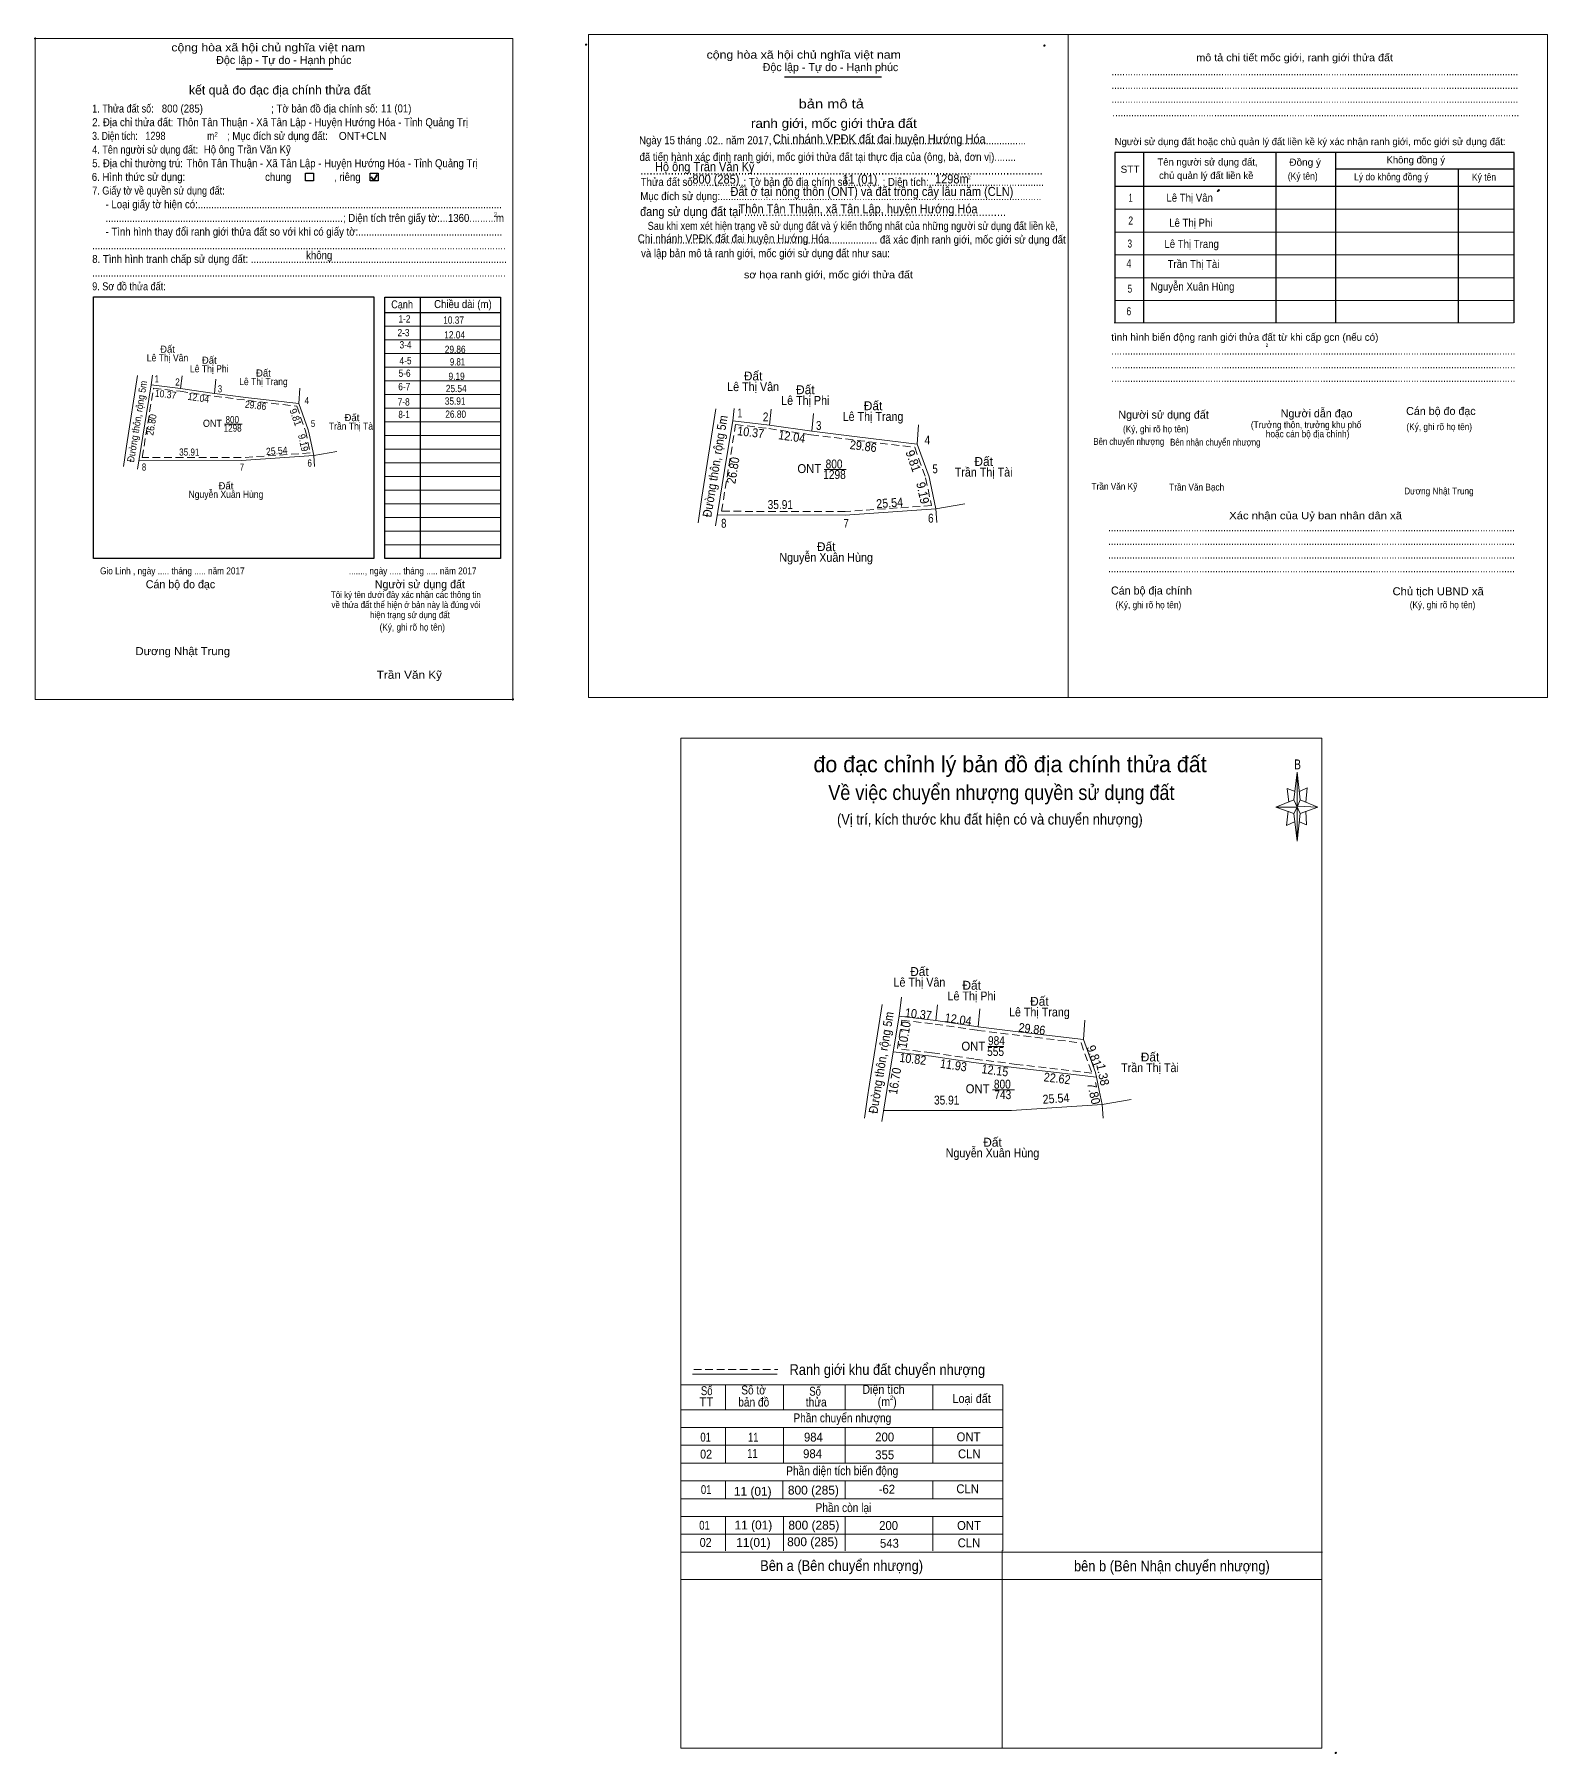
# Model space of a CAD drawing. Header units: metres. Extents: x 546582 to 547277, y 1836032 to 1837076.
# Drawn here: x 546852.2 to 547277.1, y 1836032 to 1836514.8 of the extents above; entities that cross this region are included whole.
import ezdxf
from ezdxf.enums import TextEntityAlignment as Align

# ---------------------------------------------------------------- set-up
doc = ezdxf.new("R2010")
doc.units = ezdxf.units.M
doc.header["$LTSCALE"] = 0.72
doc.header["$PDMODE"] = 32
doc.header["$PDSIZE"] = 0.36
doc.linetypes.add('DOTTED', pattern=[1.5, 0.3, -1.2])
doc.linetypes.add('MEDIUM_DASHED', pattern=[4.5, 3, -1.5])
for name, color, linetype, lineweight in [('1', 7, 'DOTTED', 13), ('10', 7, 'Continuous', 13), ('15', 7, 'Continuous', 13), ('23', 7, 'Continuous', 13), ('5', 7, 'Continuous', 13), ('63', 7, 'Continuous', 25), ('7', 7, 'Continuous', 13)]:
    doc.layers.add(name, color=color, linetype=linetype, lineweight=lineweight)
for name, color, linetype in [('17', 7, 'Continuous'), ('25', 7, 'Continuous'), ('30', 7, 'Continuous'), ('6', 7, 'Continuous')]:
    doc.layers.add(name, color=color, linetype=linetype)

msp = doc.modelspace()

# ---------------------------------------------------------------- hatches: boundary and pattern name
at = {"layer": '15'}
msp.add_hatch(color=256, dxfattribs=at).paths.add_polyline_path([(547184.43, 1836470.68), (547184.83, 1836470.94), (547184.88, 1836470.98), (547184.91, 1836471.03), (547184.93, 1836471.08), (547184.89, 1836471.13), (547184.86, 1836471.16), (547184.78, 1836471.14), (547184.72, 1836471.1), (547184.7, 1836471.08), (547184.32, 1836470.68)])

# ---------------------------------------------------------------- linework, layer by layer
at = {"layer": '1', "linetype": 'MEDIUM_DASHED'}
for points in [[(546885.61, 1836415.43), (546893.08, 1836414.54), (546902.61, 1836413.14), (546925.84, 1836410.33), (546928.29, 1836403.46), (546929.63, 1836397.23), (546910.19, 1836395.92), (546882.43, 1836395.96)], [(547049.07, 1836405.18), (547058.41, 1836404.07), (547070.32, 1836402.32), (547099.36, 1836398.81), (547102.42, 1836390.22), (547104.09, 1836382.43), (547079.8, 1836380.8), (547045.1, 1836380.84)], [(547095.78, 1836237.95), (547105.12, 1836236.84), (547117.03, 1836235.09), (547146.07, 1836231.58), (547149.1, 1836223.07), (547128.03, 1836225.53), (547116, 1836227.06), (547104.19, 1836228.79), (547094.48, 1836229.96)]]:
    msp.add_lwpolyline(points, close=True, dxfattribs=at)
at = {"layer": '10'}
for p, q in [((546893.63, 1836418.89), (546893.19, 1836415.33)), ((546902.71, 1836413.93), (546903.09, 1836417.94)), ((546926.43, 1836411.07), (546929.06, 1836403.68)), ((547059.09, 1836409.51), (547058.54, 1836405.06)), ((547070.45, 1836403.31), (547070.92, 1836408.32)), ((546929.29, 1836402.6), (546930.6, 1836396.49)), ((547100.09, 1836399.73), (547103.38, 1836390.49)), ((546937.12, 1836397.62), (546930.6, 1836396.49)), ((547103.67, 1836389.14), (547105.31, 1836381.51)), ((547113.46, 1836382.92), (547105.31, 1836381.51)), ((547105.8, 1836242.28), (547105.25, 1836237.83)), ((547117.16, 1836236.08), (547117.63, 1836241.09)), ((547146.8, 1836232.5), (547150.09, 1836223.26)), ((547093.32, 1836229.09), (547104.06, 1836227.8)), ((547104.06, 1836227.8), (547115.86, 1836226.07)), ((547150.38, 1836221.91), (547151.18, 1836218.19)), ((547151.18, 1836218.19), (547152.02, 1836214.28)), ((547160.17, 1836215.69), (547152.02, 1836214.28))]:
    msp.add_line(p, q, dxfattribs=at)
for points in [[(546884.95, 1836416.32), (546893.19, 1836415.33), (546902.71, 1836413.93)], [(546902.71, 1836413.93), (546912.29, 1836412.72), (546926.43, 1836411.07), (546926.71, 1836415.4)], [(547048.24, 1836406.29), (547058.54, 1836405.06), (547070.45, 1836403.31)], [(547070.45, 1836403.31), (547082.42, 1836401.8), (547100.09, 1836399.73), (547100.45, 1836405.14)], [(546881.49, 1836395.16), (546910.22, 1836395.12), (546930.6, 1836396.49)], [(546930.81, 1836393.45), (546930.6, 1836396.49), (546937.12, 1836397.62)], [(547043.92, 1836379.84), (547079.83, 1836379.8), (547105.31, 1836381.51)], [(547105.57, 1836377.71), (547105.31, 1836381.51), (547113.46, 1836382.92)], [(547094.95, 1836239.06), (547105.25, 1836237.83), (547117.16, 1836236.08)], [(547117.16, 1836236.08), (547129.13, 1836234.57), (547146.8, 1836232.5), (547147.16, 1836237.91)], [(547115.86, 1836226.07), (547127.91, 1836224.54), (547150.38, 1836221.91)], [(547090.63, 1836212.61), (547126.54, 1836212.57), (547152.02, 1836214.28)], [(547152.28, 1836210.48), (547152.02, 1836214.28), (547160.17, 1836215.69)]]:
    msp.add_lwpolyline(points, dxfattribs=at)
at = {"layer": '15'}
for p, q in [((546929.29, 1836402.6), (546929.06, 1836403.68)), ((547103.67, 1836389.14), (547103.38, 1836390.49)), ((547093.32, 1836229.09), (547094.95, 1836239.06)), ((547119.91, 1836230.58), (547124.37, 1836230.58)), ((547150.38, 1836221.91), (547150.09, 1836223.26)), ((547150.38, 1836221.91), (547150.09, 1836223.26))]:
    msp.add_line(p, q, dxfattribs=at)
at = {"layer": '15', "linetype": 'MEDIUM_DASHED'}
msp.add_lwpolyline([(547184.43, 1836470.68), (547184.83, 1836470.94), (547184.88, 1836470.98), (547184.91, 1836471.03), (547184.93, 1836471.08), (547184.89, 1836471.13), (547184.86, 1836471.16), (547184.78, 1836471.14), (547184.72, 1836471.1), (547184.7, 1836471.08), (547184.32, 1836470.68)], close=True, dxfattribs=at)
at = {"layer": '15'}
for points in [[(546881.09, 1836392.69), (546883.64, 1836408.34), (546884.95, 1836416.32)], [(547043.42, 1836376.76), (547046.61, 1836396.32), (547048.24, 1836406.29)], [(547090.13, 1836209.53), (547091.54, 1836218.19), (547093.32, 1836229.09)]]:
    msp.add_lwpolyline(points, dxfattribs=at)
at = {"layer": '23'}
for p, q in [((546885.3, 1836419.05), (546884.95, 1836416.32)), ((547048.68, 1836409.71), (547048.24, 1836406.29)), ((547095.63, 1836244.37), (547094.95, 1836239.06)), ((547085.27, 1836210.39), (547086.28, 1836217.62))]:
    msp.add_line(p, q, dxfattribs=at)
for points in [[(546877.2, 1836393.38), (546878.01, 1836399.16), (546881.15, 1836418.95)], [(547038.56, 1836377.62), (547039.57, 1836384.85), (547043.5, 1836409.58)], [(547086.28, 1836217.62), (547086.37, 1836218.19), (547090.21, 1836242.35)]]:
    msp.add_lwpolyline(points, dxfattribs=at)
at = {"layer": '5'}
for p, q in [((547205.78, 1836299.8), (547206.78, 1836307.6)), ((547207.58, 1836299.8), (547212.58, 1836297.8)), ((547205.78, 1836296), (547200.78, 1836297.8)), ((547207.58, 1836296), (547206.78, 1836288.2)), ((547209.38, 1836292.8), (547207.38, 1836293.6)), ((547209.18, 1836296.6), (547209.38, 1836292.8)), ((547033.9, 1836135.58), (547124.06, 1836135.58)), ((547036.98, 1836138.58), (547060.78, 1836138.58)), ((547046.26, 1836135.58), (547046.26, 1836128.74)), ((547062.54, 1836135.58), (547062.54, 1836128.58)), ((547079.86, 1836135.58), (547079.86, 1836128.58)), ((547104.46, 1836135.58), (547104.46, 1836128.58)), ((547124.06, 1836135.58), (547124.06, 1836088.94)), ((547033.9, 1836128.58), (547124.06, 1836128.58)), ((547033.9, 1836123.58), (547124.06, 1836123.58)), ((547046.26, 1836123.58), (547046.26, 1836113.58)), ((547062.54, 1836123.58), (547062.54, 1836113.58)), ((547079.86, 1836123.58), (547079.86, 1836113.58)), ((547104.46, 1836123.58), (547104.46, 1836113.58)), ((547033.9, 1836118.58), (547124.06, 1836118.58)), ((547033.9, 1836113.58), (547124.06, 1836113.58)), ((547033.9, 1836108.58), (547124.06, 1836108.58)), ((547046.26, 1836108.58), (547046.26, 1836103.58)), ((547062.34, 1836108.58), (547062.34, 1836103.58)), ((547079.86, 1836108.58), (547079.86, 1836103.58)), ((547104.46, 1836108.58), (547104.46, 1836103.58)), ((547033.9, 1836103.58), (547124.06, 1836103.58)), ((547033.9, 1836098.58), (547124.06, 1836098.58)), ((547046.26, 1836098.58), (547046.26, 1836088.94)), ((547062.54, 1836098.58), (547062.54, 1836088.94)), ((547079.86, 1836098.58), (547079.86, 1836088.94)), ((547104.46, 1836098.58), (547104.46, 1836088.94)), ((547033.9, 1836093.58), (547124.06, 1836093.58)), ((547033.9, 1836088.58), (547213.9, 1836088.58)), ((547033.9, 1836088.58), (547213.9, 1836088.58)), ((547033.9, 1836088.58), (547213.9, 1836088.58)), ((547123.9, 1836089.08), (547123.9, 1836033.68)), ((547033.9, 1836080.88), (547213.5, 1836080.88))]:
    msp.add_line(p, q, dxfattribs=at)
at = {"layer": '5', "linetype": 'MEDIUM_DASHED'}
msp.add_line((547037.3, 1836139.9), (547060.9, 1836139.9), dxfattribs=at)
at = {"layer": '5'}
for points in [[(547033.66, 1836317.14), (547213.66, 1836317.14), (547213.66, 1836033.54), (547033.66, 1836033.54)], [(547206.78, 1836307.6), (547207.58, 1836299.8), (547206.78, 1836297.8)], [(547206.78, 1836297.8), (547200.78, 1836297.8), (547205.78, 1836299.8), (547207.58, 1836296), (547212.58, 1836297.8), (547206.78, 1836298)], [(547206.78, 1836297.8), (547206.78, 1836288.2), (547205.78, 1836296)]]:
    msp.add_lwpolyline(points, close=True, dxfattribs=at)
for points in [[(547207.38, 1836302.2), (547209.58, 1836303.2), (547209.18, 1836299.2)], [(547206.78, 1836297.8), (547205.78, 1836299.8), (547200.78, 1836297.8)], [(547206.18, 1836302.2), (547203.98, 1836303), (547204.38, 1836299.2)], [(547204.18, 1836296.6), (547203.78, 1836292.6), (547205.98, 1836293.6)], [(547206.78, 1836297.8), (547207.58, 1836296), (547212.58, 1836297.8)]]:
    msp.add_lwpolyline(points, dxfattribs=at)
msp.add_point((547217.58, 1836032.18), dxfattribs=at)
at = {"layer": '63', "lineweight": 13}
for p, q in [((546905.52, 1836405.33), (546910.46, 1836405.33)), ((547073.96, 1836392.56), (547080.13, 1836392.56)), ((547121.21, 1836218.43), (547127.38, 1836218.43))]:
    msp.add_line(p, q, dxfattribs=at)
at = {"layer": '7', "lineweight": 25}
for p, q in [((546908.86, 1836505.1), (546935.99, 1836505.1)), ((547062.76, 1836502.83), (547089.99, 1836502.83)), ((547163.58, 1836481.61), (547163.58, 1836433.79)), ((547200.72, 1836481.42), (547200.72, 1836433.79)), ((547217.48, 1836481.42), (547217.48, 1836433.79)), ((547217.48, 1836476.99), (547267.7, 1836476.99)), ((547251.97, 1836476.99), (547251.97, 1836433.79)), ((547155.52, 1836472.1), (547267.7, 1836472.1)), ((546960.51, 1836440.97), (546960.51, 1836367.56)), ((546950.59, 1836436.68), (546983.03, 1836436.68))]:
    msp.add_line(p, q, dxfattribs=at)
at = {"layer": '7', "lineweight": 35}
for p, q in [((546946.71, 1836474.76), (546947.47, 1836473.77)), ((546947.47, 1836473.77), (546948.4, 1836475.43))]:
    msp.add_line(p, q, dxfattribs=at)
at = {"layer": '7'}
for p, q in [((547155.52, 1836465.68), (547267.7, 1836465.68)), ((547155.52, 1836459.26), (547267.7, 1836459.26)), ((547155.52, 1836452.84), (547267.7, 1836452.84)), ((547155.52, 1836446.42), (547267.7, 1836446.42)), ((547155.52, 1836440), (547267.7, 1836440)), ((547155.32, 1836433.79), (547267.51, 1836433.79)), ((546950.59, 1836432.84), (546983.03, 1836432.84)), ((546950.59, 1836429), (546983.03, 1836429)), ((546950.59, 1836425.16), (546983.03, 1836425.16)), ((546950.59, 1836421.32), (546983.03, 1836421.32)), ((546950.59, 1836417.48), (546983.03, 1836417.48)), ((546950.59, 1836413.64), (546983.03, 1836413.64)), ((546950.59, 1836409.8), (546983.03, 1836409.8)), ((546950.59, 1836405.96), (546983.03, 1836405.96)), ((546950.59, 1836402.12), (546983.03, 1836402.12)), ((546950.59, 1836398.28), (546983.03, 1836398.28)), ((546950.59, 1836394.44), (546983.03, 1836394.44)), ((546950.59, 1836390.6), (546983.03, 1836390.6)), ((546950.59, 1836386.76), (546983.03, 1836386.76)), ((546950.59, 1836382.92), (546983.03, 1836382.92)), ((546950.59, 1836379.08), (546983.03, 1836379.08)), ((546950.59, 1836375.24), (546983.03, 1836375.24)), ((546950.59, 1836371.4), (546983.03, 1836371.4))]:
    msp.add_line(p, q, dxfattribs=at)
for points in [[(546852.34, 1836513.61), (546986.53, 1836513.61), (546986.53, 1836328.01), (546852.34, 1836328.01)], [(547007.8, 1836514.76), (547142.44, 1836514.76), (547142.44, 1836328.53), (547007.8, 1836328.53)], [(547142.44, 1836514.75), (547277.08, 1836514.75), (547277.08, 1836328.53), (547142.44, 1836328.53)], [(547142.44, 1836514.75), (547277.08, 1836514.75), (547277.08, 1836328.53), (547142.44, 1836328.53)]]:
    msp.add_lwpolyline(points, close=True, dxfattribs=at)
at = {"layer": '7', "lineweight": 25}
msp.add_lwpolyline([(547267.7, 1836433.79), (547267.7, 1836481.61), (547155.52, 1836481.61), (547155.52, 1836433.79)], dxfattribs=at)
for points in [[(546928.28, 1836475.76), (546930.58, 1836475.76), (546930.58, 1836473.61), (546928.28, 1836473.61)], [(546946.41, 1836475.76), (546948.71, 1836475.76), (546948.71, 1836473.61), (546946.41, 1836473.61)], [(546868.79, 1836441.1), (546947.51, 1836441.1), (546947.51, 1836367.56), (546868.79, 1836367.56)], [(546950.59, 1836440.97), (546983.03, 1836440.97), (546983.03, 1836367.56), (546950.59, 1836367.56)]]:
    msp.add_lwpolyline(points, close=True, dxfattribs=at)
at = {"layer": '7'}
for p in [(546852.34, 1836513.61), (547007.08, 1836511.88), (547135.79, 1836511.61), (546986.53, 1836328.01)]:
    msp.add_point(p, dxfattribs=at)

# ---------------------------------------------------------------- texts
at = {"layer": '1'}
for s, height, width, p in [('ONT', 2, 0.95, (546902.165, 1836404.55)), ('1298', 2, 0.85, (546907.825, 1836403.21)), ('800', 2, 0.85, (546907.725, 1836405.58)), ('800', 2.5, 0.85, (547076.715, 1836392.87)), ('ONT', 2.5, 0.95, (547069.77, 1836391.58)), ('1298', 2.5, 0.85, (547076.84, 1836389.91)), ('800', 2.5, 0.85, (547123.965, 1836218.74)), ('ONT', 2.5, 0.95, (547117.02, 1836217.45)), ('743', 2.5, 0.85, (547124.09, 1836215.78)), ('2', 1.25, 0.8, (547092.865, 1836131.34))]:
    msp.add_text(s, height=height, dxfattribs=dict(at, width=width)).set_placement(p, align=Align.CENTER)
for s, height, width, p in [('Gio Linh , ngày ..... tháng ..... năm 2017', 1.92, 0.9, (546870.6, 1836363.16)), ('Dương Nhật Trung', 2.24, 1.05, (546880.56, 1836340.46)), ('Trần Văn Kỹ', 2.24, 1.1, (546948.3, 1836333.82))]:
    msp.add_text(s, height=height, dxfattribs=dict(at, width=width)).set_placement(p)
at = {"layer": '15'}
for s, width, p in [('ONT', 0.95, (547115.82, 1836229.41)), ('984', 0.85, (547122.305, 1836230.94)), ('555', 0.85, (547122.07, 1836227.91))]:
    msp.add_text(s, height=2.5, dxfattribs=dict(at, width=width)).set_placement(p, align=Align.CENTER)
at = {"layer": '17'}
for s, height, width, p in [('2', 0.96, 0.75, (547197.93, 1836427.02)), ('Bên chuyển nhượng', 1.92, 0.85, (547149.54, 1836399.5)), ('Bên nhận chuyển nhượng', 1.92, 0.85, (547171.09, 1836399.29)), ('Trần Văn Kỹ', 1.92, 0.9, (547149.02, 1836386.88)), ('Trần Văn Bạch', 1.92, 0.9, (547170.83, 1836386.68)), ('Dương Nhật Trung', 1.92, 0.9, (547236.81, 1836385.58))]:
    msp.add_text(s, height=height, dxfattribs=dict(at, width=width)).set_placement(p)
at = {"layer": '25', "width": 0.9}
for s, height, p in [('Chi nhánh VPĐK đất đai huyện Hướng Hóa', 2.56, (547059.53, 1836484.11)), ('Đất ở tại nông thôn (ONT) và đất trồng cây lâu năm (CLN)', 2.56, (547047.63, 1836469.37)), ('Chi nhánh VPĐK đất đai huyện Hướng Hóa', 2.304, (547021.57, 1836456.29))]:
    msp.add_text(s, height=height, dxfattribs=at).set_placement(p)
at = {"layer": '30'}
for s, height, width, p in [('1-2', 2.048, 0.85, (546957.75, 1836433.84)), ('10.37', 2.05, 0.85, (546972.79, 1836433.51)), ('2-3', 2.048, 0.85, (546957.49, 1836429.99)), ('12.04', 2.05, 0.85, (546973.09, 1836429.37)), ('4-5', 2.048, 0.85, (546958.07, 1836422.14)), ('3-4', 2.048, 0.85, (546958.06, 1836426.58)), ('29.86', 2.05, 0.85, (546973.24, 1836425.29)), ('9.81', 2.05, 0.8, (546973.11, 1836421.79)), ('5-6', 2.048, 0.85, (546957.8, 1836418.59)), ('9.19', 2.05, 0.85, (546972.99, 1836417.73)), ('6-7', 2.05, 0.85, (546957.71, 1836414.84)), ('25.54', 2.05, 0.85, (546973.53, 1836414.3)), ('7-8', 2.05, 0.85, (546957.55, 1836410.54)), ('35.91', 2.05, 0.85, (546973.23, 1836410.77)), ('8-1', 2.05, 0.8, (546957.55, 1836407.01)), ('26.80', 2.05, 0.85, (546973.38, 1836407.09))]:
    msp.add_text(s, height=height, dxfattribs=dict(at, width=width)).set_placement(p, align=Align.RIGHT)
at = {"layer": '5'}
for s, height, p in [('đo đạc chỉnh lý bản đồ địa chính thửa đất', 4.5, (547126.13, 1836307.58)), ('11 (01)', 2.5, (547053.875, 1836104.4)), ('800 (285)', 2.5, (547070.91, 1836104.74)), ('11 (01)', 2.5, (547054.065, 1836094.94)), ('800 (285)', 2.5, (547071.04, 1836094.9)), ('11(01)', 2.5, (547054.06, 1836090.05)), ('800 (285)', 2.5, (547070.69, 1836090.24))]:
    msp.add_text(s, height=height, dxfattribs=at).set_placement(p, align=Align.CENTER)
for s, height, width, p in [('B', 2.755, 0.75, (547206.88, 1836308.4)), ('Về việc chuyển nhượng quyền sử dụng đất', 4.2, 0.9, (547123.7, 1836299.78)), ('(Vị trí, kích thước khu đất hiện có và chuyển nhượng)', 3, 0.9, (547120.465, 1836292.88)), ('Ranh giới khu đất chuyển nhượng', 3, 0.9, (547091.67, 1836138.34)), ('Số', 2.5, 0.8, (547040.955, 1836132.66)), ('Số tờ', 2.5, 0.85, (547054.115, 1836132.86)), ('Số', 2.5, 0.8, (547071.395, 1836132.5)), ('Diện tích', 2.5, 0.9, (547090.59, 1836133.02)), ('TT', 2.5, 0.95, (547040.865, 1836129.56)), ('bản đồ', 2.5, 0.85, (547054.16, 1836129.46)), ('thửa', 2.5, 0.85, (547071.705, 1836129.46)), ('(m )', 2.5, 0.9, (547091.635, 1836129.58)), ('Loại đất', 2.5, 0.9, (547115.35, 1836130.46)), ('Phần chuyển nhượng', 2.5, 0.85, (547079.035, 1836125.02)), ('01', 2.5, 0.8, (547040.655, 1836119.62)), ('11', 2.5, 0.8, (547054.015, 1836119.58)), ('984', 2.5, 0.95, (547070.91, 1836119.62)), ('200', 2.5, 0.95, (547090.925, 1836119.66)), ('ONT', 2.5, 0.95, (547114.465, 1836119.7)), ('02', 2.5, 0.9, (547040.775, 1836114.85)), ('11', 2.5, 0.8, (547053.785, 1836115.04)), ('984', 2.5, 0.95, (547070.67, 1836114.96)), ('355', 2.5, 0.95, (547090.925, 1836114.66)), ('CLN', 2.5, 0.95, (547114.685, 1836114.93)), ('Phần diện tích biến động', 2.5, 0.85, (547079, 1836110.18)), ('01', 2.5, 0.8, (547040.805, 1836104.89)), ('-62', 2.5, 0.95, (547091.545, 1836105)), ('CLN', 2.5, 0.95, (547114.225, 1836105.11)), ('Phần còn lại', 2.5, 0.85, (547079.35, 1836099.82)), ('01', 2.5, 0.8, (547040.335, 1836094.86)), ('200', 2.5, 0.95, (547092.025, 1836094.82)), ('ONT', 2.5, 0.95, (547114.605, 1836094.82)), ('02', 2.5, 0.9, (547040.655, 1836090.06)), ('543', 2.5, 0.95, (547092.26, 1836089.81)), ('CLN', 2.5, 0.95, (547114.595, 1836089.94)), ('Bên a (Bên chuyển nhượng)', 3, 0.9, (547078.835, 1836083.28)), ('bên b (Bên Nhận chuyển nhượng)', 3, 0.9, (547171.565, 1836083.18))]:
    msp.add_text(s, height=height, dxfattribs=dict(at, width=width)).set_placement(p, align=Align.CENTER)
at = {"layer": '6'}
for s, height, width, p in [('ONT+CLN', 2.24, 0.95, (546937.65, 1836485.13)), ('Hộ ông Trần Văn Kỹ', 2.24, 0.9, (546899.73, 1836481.32)), ('Hộ ông Trần Văn Kỹ', 2.56, 0.9, (547026.43, 1836476.34))]:
    msp.add_text(s, height=height, dxfattribs=dict(at, width=width)).set_placement(p)
at = {"layer": '63', "width": 0.9}
for s, height, p in [('Lê Thị Vân', 2, (546889.54, 1836422.96)), ('Lê Thị Phi', 2, (546901.27, 1836419.87)), ('Lê Thị Trang', 2, (546916.48, 1836416.27)), ('Lê Thị Vân', 2.5, (547053.98, 1836414.59)), ('Lê Thị Phi', 2.5, (547068.64, 1836410.73)), ('Trần Thị Tài', 2, (546941.325, 1836403.76)), ('Lê Thị Trang', 2.5, (547087.66, 1836406.23)), ('Trần Thị Tài', 2.5, (547118.715, 1836390.59)), ('Nguyễn Xuân Hùng', 2, (546905.945, 1836384.61)), ('Nguyễn Xuân Hùng', 2.5, (547074.485, 1836366.66)), ('Lê Thị Vân', 2.5, (547100.69, 1836247.36)), ('Lê Thị Phi', 2.5, (547115.35, 1836243.5)), ('Lê Thị Trang', 2.5, (547134.37, 1836239)), ('Trần Thị Tài', 2.5, (547165.425, 1836223.36)), ('Nguyễn Xuân Hùng', 2.5, (547121.195, 1836199.43))]:
    msp.add_text(s, height=height, dxfattribs=at).set_placement(p, align=Align.CENTER)
at = {"layer": '63'}
for height, p in [(2, (546889.54, 1836425.36)), (2, (546901.27, 1836422.27)), (2, (546916.48, 1836418.67)), (2.5, (547053.985, 1836417.59)), (2.5, (547068.645, 1836413.73)), (2.5, (547087.665, 1836409.23)), (2, (546941.33, 1836406.16)), (2.5, (547118.725, 1836393.59)), (2, (546905.95, 1836387.01)), (2.5, (547074.495, 1836369.66)), (2.5, (547100.695, 1836250.36)), (2.5, (547115.355, 1836246.5)), (2.5, (547134.375, 1836242)), (2.5, (547165.435, 1836226.36)), (2.5, (547121.205, 1836202.43))]:
    msp.add_text('Đất', height=height, dxfattribs=at).set_placement(p, align=Align.CENTER)
for s, height, rotation, width, p in [('Đường thôn, rộng 5m', 2, 80.737, 0.9, (546881.9862, 1836405.9191)), ('10.37', 2, 353.19, 0.9, (546888.8864, 1836412.7158)), ('12.04', 2, 351.641, 0.9, (546898.0996, 1836411.7363)), ('29.86', 2, 353.113, 0.9, (546914.1751, 1836409.5982)), ('9.81', 2, 289.599, 0.95, (546924.5666, 1836406.9304)), ('26.80', 2, 80.724, 0.9, (546886.0147, 1836404.9788)), ('Đường thôn, rộng 5m', 2.5, 80.737, 0.9, (547044.5453, 1836393.2938)), ('10.37', 2.5, 353.19, 0.9, (547053.1668, 1836401.7873)), ('9.19', 2, 282.13, 0.95, (546926.6858, 1836399.8801)), ('12.04', 2.5, 351.641, 0.9, (547064.6833, 1836400.5656)), ('29.86', 2.5, 353.113, 0.9, (547084.7751, 1836397.8977)), ('35.91', 2, 359.936, 0.85, (546895.6589, 1836396.4769)), ('25.54', 2, 3.839, 0.9, (546920.278, 1836396.8392)), ('26.80', 2.5, 80.724, 0.9, (547049.5779, 1836392.1135)), ('9.81', 2.5, 289.599, 0.95, (547097.7653, 1836394.5643)), ('9.19', 2.5, 282.13, 0.95, (547100.4131, 1836385.7477)), ('35.91', 2.5, 359.936, 0.85, (547061.6236, 1836381.4861)), ('25.54', 2.5, 3.839, 0.9, (547092.4063, 1836381.9487)), ('10.37', 2.5, 353.19, 0.9, (547100.2568, 1836238.4173)), ('Đường thôn, rộng 5m', 2.5, 80.737, 0.9, (547091.1853, 1836225.8338)), ('10.10', 2.5, 80.715, 0.9, (547097.6785, 1836233.6733)), ('12.04', 2.5, 351.641, 0.9, (547111.3933, 1836236.9356)), ('29.86', 2.5, 353.113, 0.9, (547132.1351, 1836234.2677)), ('9.81', 2.5, 289.599, 0.95, (547148.5953, 1836227.4643)), ('10.82', 2.5, 353.151, 0.9, (547098.6959, 1836225.8101)), ('11.93', 2.5, 351.659, 0.9, (547110.0787, 1836224.0763)), ('16.70', 2.5, 80.724, 0.9, (547094.9879, 1836220.6635)), ('12.15', 2.5, 352.764, 0.9, (547121.7426, 1836222.5986)), ('22.62', 2.5, 353.324, 0.9, (547139.2147, 1836220.3617)), ('1.38', 2.5, 282.124, 0.95, (547150.9775, 1836222.3925)), ('35.91', 2.5, 359.936, 0.85, (547108.3336, 1836214.2561)), ('25.54', 2.5, 3.839, 0.9, (547139.1163, 1836214.7187)), ('7.80', 2.5, 282.13, 0.95, (547148.4374, 1836217.1377))]:
    msp.add_text(s, height=height, rotation=rotation, dxfattribs=dict(at, width=width)).set_placement(p, align=Align.CENTER)
for s, height, width, p in [(' 1', 2, 0.75, (546887.11, 1836417.04)), (' 2', 2, 0.85, (546892.98, 1836416.15)), (' 3', 2, 0.8, (546904.87, 1836414.24)), (' 4', 2, 0.85, (546929.31, 1836410.96)), (' 1', 2.5, 0.75, (547050.94, 1836407.19)), (' 5', 2, 0.8, (546931, 1836404.5)), (' 2', 2.5, 0.85, (547058.28, 1836406.08)), (' 3', 2.5, 0.8, (547073.15, 1836403.7)), (' 4', 2.5, 0.85, (547103.69, 1836399.6)), (' 6', 2, 0.85, (546930.09, 1836393.4)), (' 8', 2, 0.8, (546883.55, 1836392.27)), (' 7', 2, 0.8, (546911.04, 1836392.24)), (' 5', 2.5, 0.8, (547105.82, 1836391.52)), (' 8', 2.5, 0.8, (547046.49, 1836376.23)), (' 7', 2.5, 0.8, (547080.85, 1836376.2)), (' 6', 2.5, 0.85, (547104.67, 1836377.65))]:
    msp.add_text(s, height=height, dxfattribs=dict(at, width=width)).set_placement(p, align=Align.RIGHT)
at = {"layer": '7'}
for s, height, width, p in [('cộng hòa xã hội chủ nghĩa việt nam', 2.24, 1.15, (546890.63, 1836509.98)), ('cộng hòa xã hội chủ nghĩa việt nam', 2.247, 1.15, (547040.92, 1836507.95)), ('........................................................................................................................................................', 2.247, 0.9, (547154.64, 1836503.26)), ('........................................................................................................................................................', 2.247, 0.9, (547154.64, 1836499.42)), ('2. Địa chỉ thửa đất:', 2.24, 0.9, (546868.4, 1836488.98)), ('1. Thửa đất số:', 2.24, 0.85, (546868.4, 1836492.82)), ('800 (285)', 2.24, 0.9, (546887.94, 1836492.82)), ('; Tờ bản đồ địa chính số:', 2.24, 0.9, (546918.66, 1836492.82)), ('11 (01)', 2.24, 0.9, (546949.49, 1836492.86)), ('........................................................................................................................................................', 2.247, 0.9, (547154.64, 1836495.56)), ('........................................................................................................................................................', 2.247, 0.9, (547154.86, 1836491.73)), ('3. Diện tích:', 2.24, 0.8, (546868.4, 1836485.14)), ('1298', 2.24, 0.85, (546883.32, 1836485.16)), ('Thôn Tân Thuận - Xã Tân Lập - Huyện Hướng Hóa - Tỉnh Quảng Trị', 2.24, 0.9, (546892.15, 1836488.98)), ('m', 2.24, 0.8, (546900.69, 1836485.14)), ('2', 1.28, 0.8, (546902.71, 1836486.04)), ('; Mục đích sử dụng đất:', 2.24, 0.9, (546906.24, 1836485.14)), ('4. Tên người sử dụng đất:', 2.24, 0.85, (546868.4, 1836481.3)), ('Ngày 15 tháng .02.. năm 2017, ..............................................................................................', 2.25, 0.9, (547021.95, 1836483.91)), ('5. Địa chỉ thường trú:', 2.24, 0.9, (546868.4, 1836477.46)), ('Thôn Tân Thuận - Xã Tân Lập - Huyện Hướng Hóa - Tỉnh Quảng Trị', 2.24, 0.9, (546894.85, 1836477.46)), (' đã tiến hành xác định ranh giới, mốc giới thửa đất tại thực địa của (ông, bà, đơn vị)........', 2.248, 0.9, (547021.33, 1836479.25)), ('STT', 1.991, 1.05, (547157.18, 1836475.9)), ('Đồng ý', 1.991, 1.05, (547204.57, 1836477.87)), ('6. Hình thức sử dụng:', 2.24, 0.9, (546868.28, 1836473.62)), ('7. Giấy tờ về quyền sử dụng đất:', 2.24, 0.85, (546868.4, 1836469.78)), ('chung                , riêng', 2.24, 0.9, (546916.95, 1836473.62)), ('Thửa đất số:..................; Tờ bản đồ địa chính số:........... ; Diện tích:...........................................', 2.248, 0.9, (547022.41, 1836472.21)), ('....................................................................................................................................', 2.56, 0.9, (547022.31, 1836475.41)), ('800 (285)', 2.56, 0.9, (547036.94, 1836472.83)), ('11 (01)', 2.56, 0.9, (547079.07, 1836472.8)), ('1298m', 2.56, 0.9, (547105.07, 1836472.9)), ('2', 1.024, 0.8, (547114.3, 1836474.1)), ('(Ký tên)', 1.991, 0.9, (547204.13, 1836473.98)), ('Lý do không đồng ý', 1.991, 0.9, (547222.74, 1836473.78)), ('Ký tên', 1.991, 0.9, (547255.82, 1836473.7)), ('     - Loại giấy tờ hiện có:..................................................................................................................', 2.24, 0.9, (546868.4, 1836465.94)), ('Mục đích sử dụng:........................................................................................................................', 2.248, 0.9, (547022.31, 1836468.22)), ('     .........................................................................................; Diện tích trên giấy tờ:...1360..........m', 2.24, 0.9, (546868.4, 1836462.1)), ('2', 1.28, 0.8, (546981.17, 1836463.51)), ('đang sử dụng đất tại ......................................................................................', 2.56, 0.9, (547022.25, 1836463.74)), ('Thôn Tân Thuận, xã Tân Lập, huyện Hướng Hóa', 2.56, 0.9, (547049.9, 1836464.5)), ('     - Tình hình thay đổi ranh giới thửa đất so với khi có giấy tờ:......................................................', 2.24, 0.9, (546868.4, 1836458.26)), ('......................................................................................... đã xác định ranh giới, mốc giới sử dụng đất', 2.243, 0.9, (547022.08, 1836456.03)), ('Sau khi xem xét hiện trạng về sử dụng đất và ý kiến thống nhất của những người sử dụng đất liền kề,', 2.247, 0.85, (547024.38, 1836459.87)), ('8. Tình hình tranh chấp sử dụng đất: ................................................................................................', 2.24, 0.9, (546868.4, 1836450.58)), ('...........................................................................................................................................................', 2.24, 0.9, (546868.4, 1836454.42)), ('không', 2.24, 0.9, (546928.47, 1836451.64)), (' và lập bản mô tả ranh giới, mốc giới sử dụng đất như sau:', 2.248, 0.9, (547021.77, 1836452.19)), ('9. Sơ đồ thửa đất:', 2.24, 0.85, (546868.4, 1836442.9)), ('...........................................................................................................................................................', 2.24, 0.9, (546868.4, 1836446.74)), ('Cạnh', 2.24, 0.85, (546952.37, 1836437.83)), ('Chiều dài (m)', 2.24, 0.9, (546964.4, 1836437.91)), ('.......................................................................................................................................................', 2.247, 0.9, (547154.57, 1836424.85)), ('.......................................................................................................................................................', 2.247, 0.9, (547154.57, 1836421.01)), ('.......................................................................................................................................................', 2.247, 0.9, (547154.57, 1836417.14)), ('(Ký, ghi rõ họ tên)', 1.926, 0.9, (547157.84, 1836402.99)), ('(Ký, ghi rõ họ tên)', 1.926, 0.9, (547237.44, 1836403.63)), ('........................................................................................................................................................', 2.247, 0.9, (547153.65, 1836375.24)), ('........................................................................................................................................................', 2.247, 0.9, (547153.65, 1836371.38)), ('........................................................................................................................................................', 2.247, 0.9, (547153.65, 1836367.54)), ('......., ngày ..... tháng ..... năm 2017', 1.92, 0.9, (546940.47, 1836363.16)), ('........................................................................................................................................................', 2.247, 0.9, (547153.65, 1836363.7)), ('Chủ tịch UBND xã', 2.248, 1.05, (547233.53, 1836357.26)), ('(Ký, ghi rõ họ tên)', 1.926, 0.9, (547155.77, 1836353.63)), ('(Ký, ghi rõ họ tên)', 1.926, 0.9, (547238.36, 1836353.63)), ('(Ký, ghi rõ họ tên)', 1.92, 0.9, (546949.09, 1836347.35))]:
    msp.add_text(s, height=height, dxfattribs=dict(at, width=width)).set_placement(p)
for s, height, p in [('Độc lập - Tự do - Hạnh phúc', 2.24, (546903.22, 1836506.44)), ('Độc lập - Tự do - Hạnh phúc', 2.247, (547056.66, 1836504.44)), ('Người sử dụng đất hoặc chủ quản lý đất liền kề ký xác nhận ranh giới, mốc giới sử dụng đất:', 1.991, (547155.52, 1836483.66)), ('Tên người sử dụng đất,', 1.991, (547167.53, 1836477.94)), ('Không đồng ý', 1.991, (547231.85, 1836478.54)), ('chủ quản lý đất liền kề', 1.991, (547167.98, 1836474.16)), ('tình hình biến động ranh giới thửa đất từ khi cấp gcn (nếu có)', 2.055, (547154.57, 1836428.72)), ('Người dẫn đạo', 2.246, (547202.13, 1836407.22)), ('Cán bộ đo đạc', 2.243, (547237.36, 1836407.88)), ('Người sử dụng đất', 2.248, (547156.54, 1836406.86)), ('Cán bộ đo đạc', 2.24, (546883.44, 1836359.24)), ('Người sử dụng đất', 2.24, (546947.76, 1836359.24)), ('Cán bộ địa chính', 2.248, (547154.47, 1836357.47))]:
    msp.add_text(s, height=height, dxfattribs=at).set_placement(p)
for s, height, width, p in [('mô tả chi tiết mốc giới, ranh giới thửa đất', 2.055, 1.1, (547206.05, 1836507.23)), ('bản mô tả', 2.569, 1.2, (547075.93, 1836493.97)), ('ranh giới, mốc giới thửa đất', 2.569, 1.1, (547076.645, 1836488.5)), ('1', 2.247, 0.65, (547160.005, 1836467.76)), ('Lê Thị Vân', 2.24, 0.9, (547176.56, 1836467.78)), ('2', 2.247, 0.8, (547160.015, 1836461.36)), ('Lê Thị Phi', 2.24, 0.9, (547176.9, 1836460.74)), ('3', 2.248, 0.75, (547159.76, 1836454.9)), ('Lê Thị Trang', 2.24, 0.9, (547177.125, 1836454.81)), ('sơ họa ranh giới, mốc giới thửa đất', 2.055, 1.1, (547075.14, 1836446.26)), ('4', 2.248, 0.8, (547159.51, 1836449.3)), ('Trần Thị Tài', 2.24, 0.9, (547177.645, 1836449.15)), ('5', 2.248, 0.75, (547159.78, 1836442.23)), ('Nguyễn Xuân Hùng', 2.24, 0.9, (547177.375, 1836442.84)), ('6', 2.248, 0.8, (547159.485, 1836435.89)), ('(Trưởng thôn, trưởng khu phố', 1.926, 0.9, (547209.26, 1836404.19)), ('hoặc cán bộ địa chính)', 1.926, 0.9, (547209.685, 1836401.63)), ('Xác nhận của Uỷ ban nhân dân xã', 2.056, 1.15, (547211.92, 1836378.62)), ('Tôi ký tên dưới đây xác nhận các thông tin', 1.85, 0.9, (546956.47, 1836356.5)), ('về thửa đất thể hiện ở bản này là đúng vói', 1.85, 0.9, (546956.505, 1836353.67)), ('hiện trạng sử dụng đất', 1.85, 0.9, (546957.625, 1836350.84))]:
    msp.add_text(s, height=height, dxfattribs=dict(at, width=width)).set_placement(p, align=Align.CENTER)
for s, height, p in [('kết quả đo đạc địa chính thửa đất', 2.56, (546921.08, 1836497.88)), ('.', 0.6401, (546986.5379, 1836327.7))]:
    msp.add_text(s, height=height, dxfattribs=at).set_placement(p, align=Align.CENTER)

doc.saveas('drawing.dxf')
